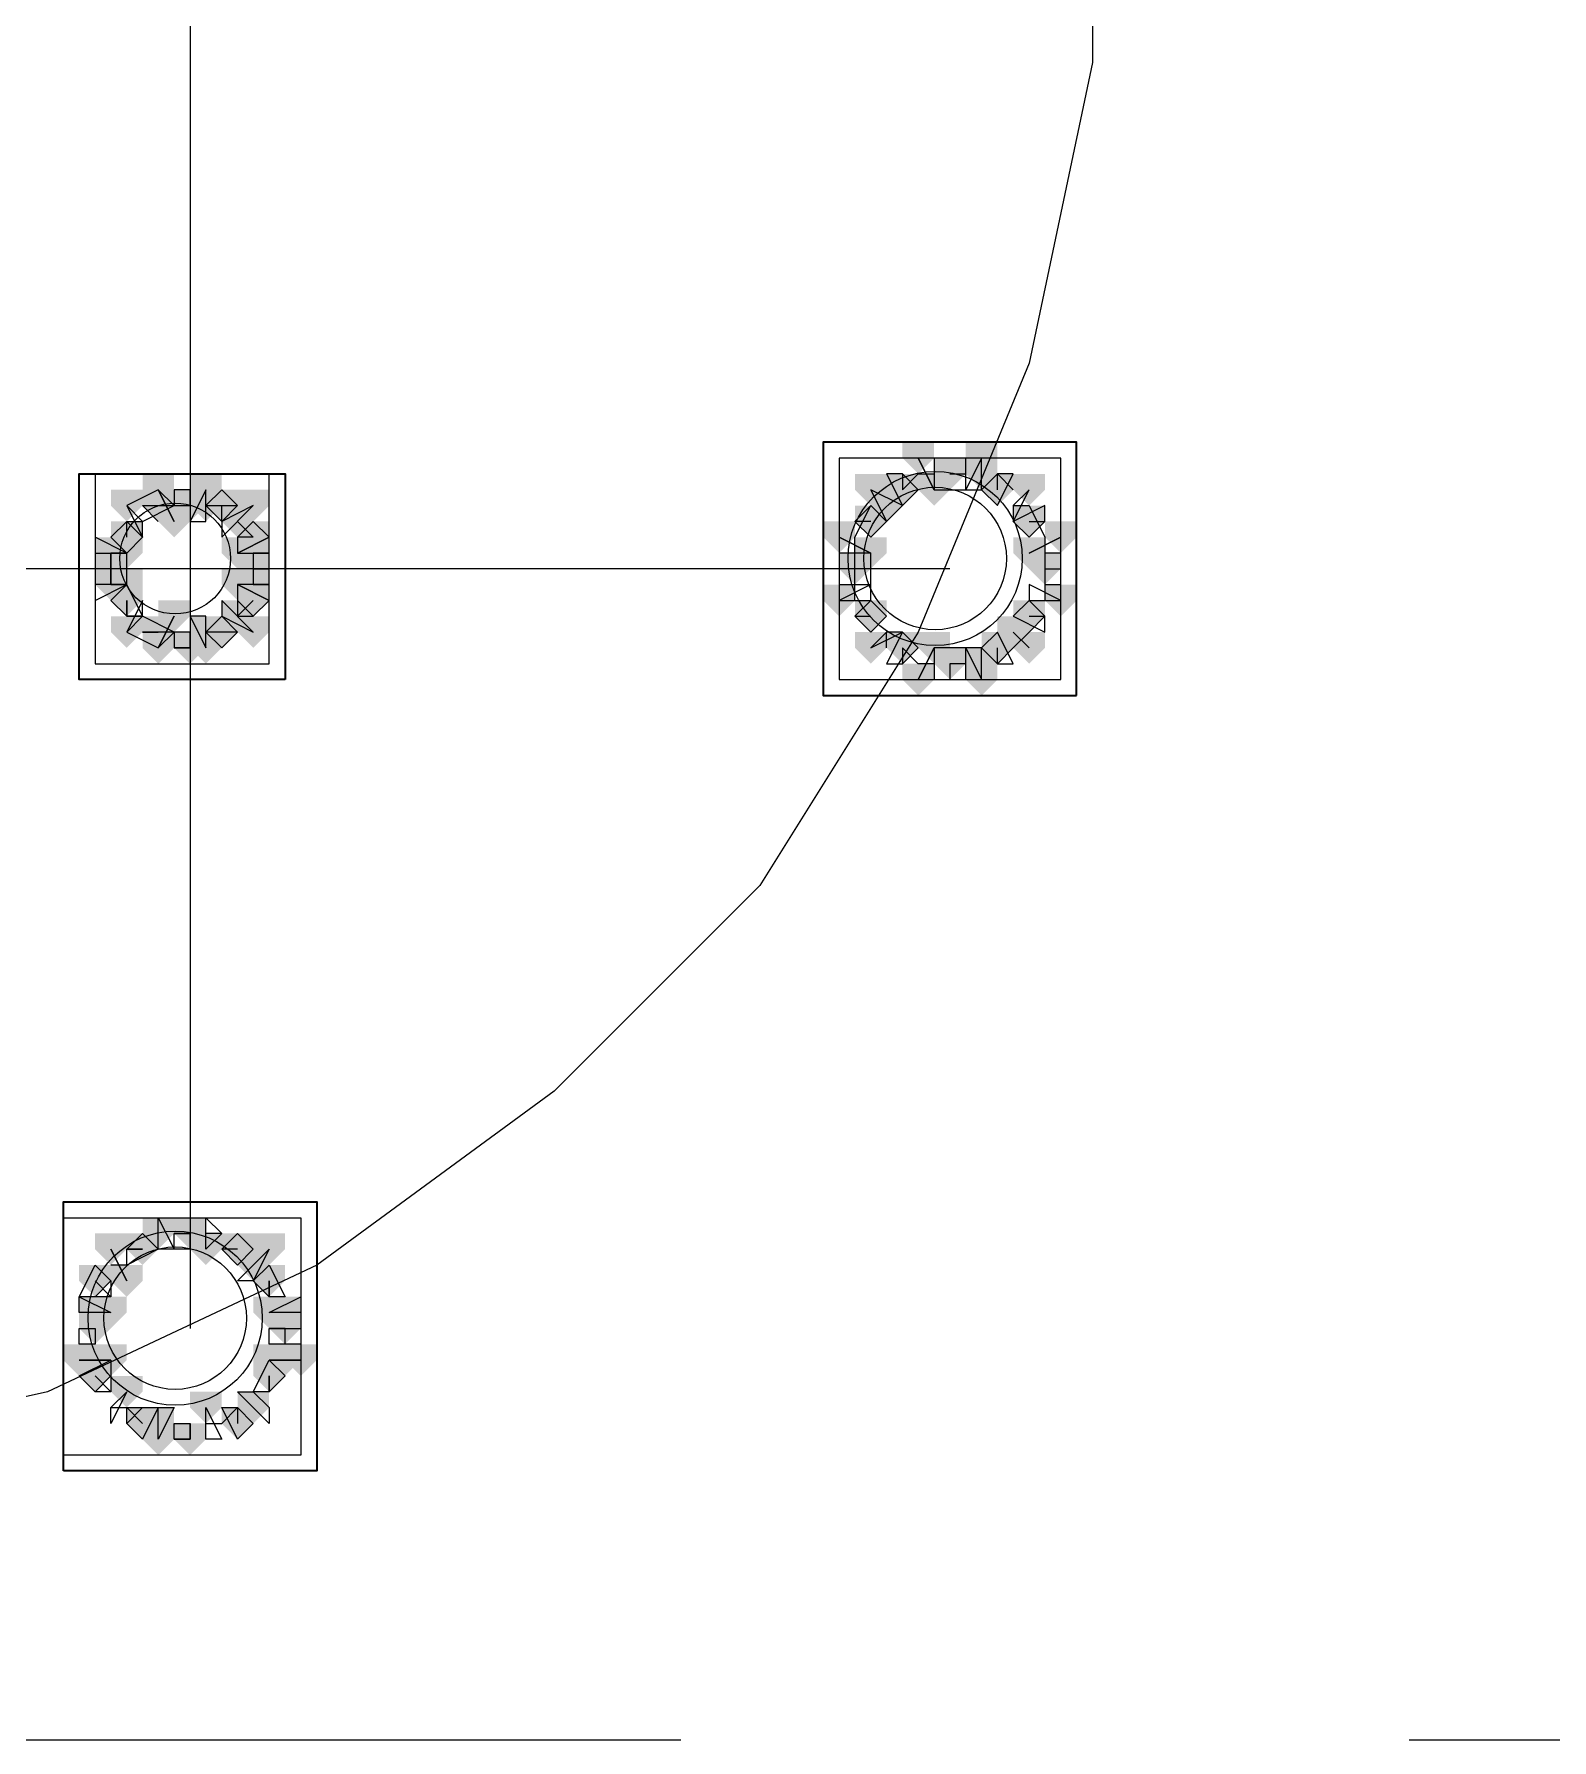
# Model space of a CAD drawing. Header units: millimetres. Extents: x 2315 to 4619, y 1334 to 1897.
# Drawn here: x 3963.94 to 3969.79, y 1534.67 to 1541.26 of the extents above; entities that cross this region are included whole.
import ezdxf

# ---------------------------------------------------------------- set-up
doc = ezdxf.new("R2010")
doc.units = ezdxf.units.MM
doc.linetypes.add('PDF_IMPORT', pattern=[1, 0.8, -0.2])
for name, color, linetype, true_color in [('PDF_10', 7, 'Continuous', 0x00b85c), ('PDF_AXIS', 7, 'Continuous', 0x00b85c), ('PDF_柱构件', 7, 'Continuous', 0x00b85c), ('PDF_转运站初步方案', 7, 'Continuous', 0x00b85c)]:
    doc.layers.add(name, color=color, linetype=linetype, true_color=true_color)
doc.layers.add('PDF_中心线层', color=1, linetype='Continuous')
doc.layers.add('PDF_粗实线层', color=7, linetype='Continuous')

msp = doc.modelspace()

# ---------------------------------------------------------------- hatches: boundary and pattern name
at = {"layer": 'PDF_10', "transparency": 33554559}
for points in [[(3967.4728, 1539.6195), (3967.4117, 1539.6195), (3967.4117, 1539.5584), (3967.4728, 1539.4974), (3967.5339, 1539.5584), (3967.5339, 1539.6195)], [(3967.4728, 1539.6195), (3967.4117, 1539.6195), (3967.4117, 1539.5584), (3967.4728, 1539.4974), (3967.5339, 1539.5584), (3967.5339, 1539.6195)], [(3967.4728, 1539.6195), (3967.4117, 1539.6195), (3967.4117, 1539.5584), (3967.4728, 1539.4974), (3967.5339, 1539.5584), (3967.5339, 1539.6195)], [(3967.2896, 1539.5584), (3967.2285, 1539.5584), (3967.2285, 1539.4974), (3967.2896, 1539.4363), (3967.3506, 1539.4974), (3967.3506, 1539.5584)], [(3967.2896, 1539.5584), (3967.2285, 1539.5584), (3967.2285, 1539.4974), (3967.2896, 1539.4363), (3967.3506, 1539.4974), (3967.3506, 1539.5584)], [(3967.656, 1539.5584), (3967.595, 1539.5584), (3967.595, 1539.4974), (3967.656, 1539.4363), (3967.7171, 1539.4974), (3967.7171, 1539.5584)], [(3967.656, 1539.5584), (3967.595, 1539.5584), (3967.595, 1539.4974), (3967.656, 1539.4363), (3967.7171, 1539.4974), (3967.7171, 1539.5584)], [(3964.4187, 1539.4974), (3964.3577, 1539.4974), (3964.3577, 1539.4363), (3964.4187, 1539.3752), (3964.4798, 1539.4363), (3964.4798, 1539.4974)], [(3964.4187, 1539.4974), (3964.3577, 1539.4974), (3964.3577, 1539.4363), (3964.4187, 1539.3752), (3964.4798, 1539.4363), (3964.4798, 1539.4974)], [(3964.5409, 1539.4974), (3964.4798, 1539.4974), (3964.4798, 1539.4363), (3964.5409, 1539.3752), (3964.602, 1539.4363), (3964.602, 1539.4974)], [(3964.5409, 1539.4974), (3964.4798, 1539.4974), (3964.4798, 1539.4363), (3964.5409, 1539.3752), (3964.602, 1539.4363), (3964.602, 1539.4974)], [(3964.6631, 1539.4974), (3964.602, 1539.4974), (3964.602, 1539.4363), (3964.6631, 1539.3752), (3964.7242, 1539.4363), (3964.7242, 1539.4974)], [(3964.6631, 1539.4974), (3964.602, 1539.4974), (3964.602, 1539.4363), (3964.6631, 1539.3752), (3964.7242, 1539.4363), (3964.7242, 1539.4974)], [(3967.1674, 1539.4363), (3967.1063, 1539.4363), (3967.1063, 1539.3752), (3967.1674, 1539.3141), (3967.2285, 1539.3752), (3967.2285, 1539.4363)], [(3967.1674, 1539.4363), (3967.1063, 1539.4363), (3967.1063, 1539.3752), (3967.1674, 1539.3141), (3967.2285, 1539.3752), (3967.2285, 1539.4363)], [(3967.7782, 1539.4363), (3967.7171, 1539.4363), (3967.7171, 1539.3752), (3967.7782, 1539.3141), (3967.8393, 1539.3752), (3967.8393, 1539.4363)], [(3967.7782, 1539.4363), (3967.7171, 1539.4363), (3967.7171, 1539.3752), (3967.7782, 1539.3141), (3967.8393, 1539.3752), (3967.8393, 1539.4363)], [(3964.2966, 1539.3752), (3964.2355, 1539.3752), (3964.2355, 1539.3141), (3964.2966, 1539.253), (3964.3577, 1539.3141), (3964.3577, 1539.3752)], [(3964.2966, 1539.3752), (3964.2355, 1539.3752), (3964.2355, 1539.3141), (3964.2966, 1539.253), (3964.3577, 1539.3141), (3964.3577, 1539.3752)], [(3964.2966, 1539.3752), (3964.2355, 1539.3752), (3964.2355, 1539.3141), (3964.2966, 1539.253), (3964.3577, 1539.3141), (3964.3577, 1539.3752)], [(3964.7852, 1539.3752), (3964.7242, 1539.3752), (3964.7242, 1539.3141), (3964.7852, 1539.253), (3964.8463, 1539.3141), (3964.8463, 1539.3752)], [(3964.7852, 1539.3752), (3964.7242, 1539.3752), (3964.7242, 1539.3141), (3964.7852, 1539.253), (3964.8463, 1539.3141), (3964.8463, 1539.3752)], [(3964.2355, 1539.253), (3964.1744, 1539.253), (3964.1744, 1539.192), (3964.2355, 1539.1309), (3964.2966, 1539.192), (3964.2966, 1539.253)], [(3964.2355, 1539.253), (3964.1744, 1539.253), (3964.1744, 1539.192), (3964.2355, 1539.1309), (3964.2966, 1539.192), (3964.2966, 1539.253)], [(3964.7852, 1539.253), (3964.7242, 1539.253), (3964.7242, 1539.192), (3964.7852, 1539.1309), (3964.8463, 1539.192), (3964.8463, 1539.253)], [(3964.7852, 1539.253), (3964.7242, 1539.253), (3964.7242, 1539.192), (3964.7852, 1539.1309), (3964.8463, 1539.192), (3964.8463, 1539.253)], [(3967.1063, 1539.253), (3967.0452, 1539.253), (3967.0452, 1539.192), (3967.1063, 1539.1309), (3967.1674, 1539.192), (3967.1674, 1539.253)], [(3967.1063, 1539.253), (3967.0452, 1539.253), (3967.0452, 1539.192), (3967.1063, 1539.1309), (3967.1674, 1539.192), (3967.1674, 1539.253)], [(3967.1063, 1539.253), (3967.0452, 1539.253), (3967.0452, 1539.192), (3967.1063, 1539.1309), (3967.1674, 1539.192), (3967.1674, 1539.253)], [(3967.8393, 1539.253), (3967.7782, 1539.253), (3967.7782, 1539.192), (3967.8393, 1539.1309), (3967.9004, 1539.192), (3967.9004, 1539.253)], [(3967.8393, 1539.253), (3967.7782, 1539.253), (3967.7782, 1539.192), (3967.8393, 1539.1309), (3967.9004, 1539.192), (3967.9004, 1539.253)], [(3964.2966, 1539.1309), (3964.2355, 1539.1309), (3964.2355, 1539.0698), (3964.2966, 1539.0087), (3964.3577, 1539.0698), (3964.3577, 1539.1309)], [(3964.2966, 1539.1309), (3964.2355, 1539.1309), (3964.2355, 1539.0698), (3964.2966, 1539.0087), (3964.3577, 1539.0698), (3964.3577, 1539.1309)], [(3964.7852, 1539.1309), (3964.7242, 1539.1309), (3964.7242, 1539.0698), (3964.7852, 1539.0087), (3964.8463, 1539.0698), (3964.8463, 1539.1309)], [(3964.7852, 1539.1309), (3964.7242, 1539.1309), (3964.7242, 1539.0698), (3964.7852, 1539.0087), (3964.8463, 1539.0698), (3964.8463, 1539.1309)], [(3967.1674, 1539.0698), (3967.1063, 1539.0698), (3967.1063, 1539.0087), (3967.1674, 1538.9476), (3967.2285, 1539.0087), (3967.2285, 1539.0698)], [(3967.1674, 1539.0698), (3967.1063, 1539.0698), (3967.1063, 1539.0087), (3967.1674, 1538.9476), (3967.2285, 1539.0087), (3967.2285, 1539.0698)], [(3967.7782, 1539.0698), (3967.7171, 1539.0698), (3967.7171, 1539.0087), (3967.7782, 1538.9476), (3967.8393, 1539.0087), (3967.8393, 1539.0698)], [(3967.7782, 1539.0698), (3967.7171, 1539.0698), (3967.7171, 1539.0087), (3967.7782, 1538.9476), (3967.8393, 1539.0087), (3967.8393, 1539.0698)], [(3964.4187, 1539.0087), (3964.3577, 1539.0087), (3964.3577, 1538.9476), (3964.4187, 1538.8866), (3964.4798, 1538.9476), (3964.4798, 1539.0087)], [(3964.4187, 1539.0087), (3964.3577, 1539.0087), (3964.3577, 1538.9476), (3964.4187, 1538.8866), (3964.4798, 1538.9476), (3964.4798, 1539.0087)], [(3964.6631, 1539.0087), (3964.602, 1539.0087), (3964.602, 1538.9476), (3964.6631, 1538.8866), (3964.7242, 1538.9476), (3964.7242, 1539.0087)], [(3964.6631, 1539.0087), (3964.602, 1539.0087), (3964.602, 1538.9476), (3964.6631, 1538.8866), (3964.7242, 1538.9476), (3964.7242, 1539.0087)], [(3964.6631, 1539.0087), (3964.602, 1539.0087), (3964.602, 1538.9476), (3964.6631, 1538.8866), (3964.7242, 1538.9476), (3964.7242, 1539.0087)], [(3964.5409, 1538.9476), (3964.4798, 1538.9476), (3964.4798, 1538.8866), (3964.5409, 1538.8255), (3964.602, 1538.8866), (3964.602, 1538.9476)], [(3964.5409, 1538.9476), (3964.4798, 1538.9476), (3964.4798, 1538.8866), (3964.5409, 1538.8255), (3964.602, 1538.8866), (3964.602, 1538.9476)], [(3967.2896, 1538.9476), (3967.2285, 1538.9476), (3967.2285, 1538.8866), (3967.2896, 1538.8255), (3967.3506, 1538.8866), (3967.3506, 1538.9476)], [(3967.2896, 1538.9476), (3967.2285, 1538.9476), (3967.2285, 1538.8866), (3967.2896, 1538.8255), (3967.3506, 1538.8866), (3967.3506, 1538.9476)], [(3967.656, 1538.9476), (3967.595, 1538.9476), (3967.595, 1538.8866), (3967.656, 1538.8255), (3967.7171, 1538.8866), (3967.7171, 1538.9476)], [(3967.656, 1538.9476), (3967.595, 1538.9476), (3967.595, 1538.8866), (3967.656, 1538.8255), (3967.7171, 1538.8866), (3967.7171, 1538.9476)], [(3967.4728, 1538.8866), (3967.4117, 1538.8866), (3967.4117, 1538.8255), (3967.4728, 1538.7644), (3967.5339, 1538.8255), (3967.5339, 1538.8866)], [(3967.4728, 1538.8866), (3967.4117, 1538.8866), (3967.4117, 1538.8255), (3967.4728, 1538.7644), (3967.5339, 1538.8255), (3967.5339, 1538.8866)], [(3964.3577, 1536.6265), (3964.2966, 1536.6265), (3964.2966, 1536.5655), (3964.3577, 1536.5044), (3964.4187, 1536.5655), (3964.4187, 1536.6265)], [(3964.3577, 1536.6265), (3964.2966, 1536.6265), (3964.2966, 1536.5655), (3964.3577, 1536.5044), (3964.4187, 1536.5655), (3964.4187, 1536.6265)], [(3964.5409, 1536.6876), (3964.4798, 1536.6876), (3964.4798, 1536.6265), (3964.5409, 1536.5655), (3964.602, 1536.6265), (3964.602, 1536.6876)], [(3964.5409, 1536.6876), (3964.4798, 1536.6876), (3964.4798, 1536.6265), (3964.5409, 1536.5655), (3964.602, 1536.6265), (3964.602, 1536.6876)], [(3964.7242, 1536.6265), (3964.6631, 1536.6265), (3964.6631, 1536.5655), (3964.7242, 1536.5044), (3964.7852, 1536.5655), (3964.7852, 1536.6265)], [(3964.7242, 1536.6265), (3964.6631, 1536.6265), (3964.6631, 1536.5655), (3964.7242, 1536.5044), (3964.7852, 1536.5655), (3964.7852, 1536.6265)], [(3964.7242, 1536.6265), (3964.6631, 1536.6265), (3964.6631, 1536.5655), (3964.7242, 1536.5044), (3964.7852, 1536.5655), (3964.7852, 1536.6265)], [(3964.1744, 1536.5044), (3964.1133, 1536.5044), (3964.1133, 1536.4433), (3964.1744, 1536.3822), (3964.2355, 1536.4433), (3964.2355, 1536.5044)], [(3964.1744, 1536.5044), (3964.1133, 1536.5044), (3964.1133, 1536.4433), (3964.1744, 1536.3822), (3964.2355, 1536.4433), (3964.2355, 1536.5044)], [(3964.8463, 1536.5044), (3964.7852, 1536.5044), (3964.7852, 1536.4433), (3964.8463, 1536.3822), (3964.9074, 1536.4433), (3964.9074, 1536.5044)], [(3964.8463, 1536.5044), (3964.7852, 1536.5044), (3964.7852, 1536.4433), (3964.8463, 1536.3822), (3964.9074, 1536.4433), (3964.9074, 1536.5044)], [(3964.1744, 1536.3211), (3964.1133, 1536.3211), (3964.1133, 1536.2601), (3964.1744, 1536.199), (3964.2355, 1536.2601), (3964.2355, 1536.3211)], [(3964.1744, 1536.3211), (3964.1133, 1536.3211), (3964.1133, 1536.2601), (3964.1744, 1536.199), (3964.2355, 1536.2601), (3964.2355, 1536.3211)], [(3964.9074, 1536.3211), (3964.8463, 1536.3211), (3964.8463, 1536.2601), (3964.9074, 1536.199), (3964.9685, 1536.2601), (3964.9685, 1536.3211)], [(3964.9074, 1536.3211), (3964.8463, 1536.3211), (3964.8463, 1536.2601), (3964.9074, 1536.199), (3964.9685, 1536.2601), (3964.9685, 1536.3211)], [(3964.1744, 1536.1379), (3964.1133, 1536.1379), (3964.1133, 1536.0768), (3964.1744, 1536.0157), (3964.2355, 1536.0768), (3964.2355, 1536.1379)], [(3964.1744, 1536.1379), (3964.1133, 1536.1379), (3964.1133, 1536.0768), (3964.1744, 1536.0157), (3964.2355, 1536.0768), (3964.2355, 1536.1379)], [(3964.8463, 1536.1379), (3964.7852, 1536.1379), (3964.7852, 1536.0768), (3964.8463, 1536.0157), (3964.9074, 1536.0768), (3964.9074, 1536.1379)], [(3964.8463, 1536.1379), (3964.7852, 1536.1379), (3964.7852, 1536.0768), (3964.8463, 1536.0157), (3964.9074, 1536.0768), (3964.9074, 1536.1379)], [(3964.3577, 1535.9547), (3964.2966, 1535.9547), (3964.2966, 1535.8936), (3964.3577, 1535.8325), (3964.4187, 1535.8936), (3964.4187, 1535.9547)], [(3964.3577, 1535.9547), (3964.2966, 1535.9547), (3964.2966, 1535.8936), (3964.3577, 1535.8325), (3964.4187, 1535.8936), (3964.4187, 1535.9547)], [(3964.7242, 1535.9547), (3964.6631, 1535.9547), (3964.6631, 1535.8936), (3964.7242, 1535.8325), (3964.7852, 1535.8936), (3964.7852, 1535.9547)], [(3964.7242, 1535.9547), (3964.6631, 1535.9547), (3964.6631, 1535.8936), (3964.7242, 1535.8325), (3964.7852, 1535.8936), (3964.7852, 1535.9547)], [(3964.5409, 1535.8936), (3964.4798, 1535.8936), (3964.4798, 1535.8325), (3964.5409, 1535.7714), (3964.602, 1535.8325), (3964.602, 1535.8936)], [(3964.5409, 1535.8936), (3964.4798, 1535.8936), (3964.4798, 1535.8325), (3964.5409, 1535.7714), (3964.602, 1535.8325), (3964.602, 1535.8936)]]:
    msp.add_hatch(color=6, dxfattribs=at).paths.add_polyline_path(points)
at = {"layer": 'PDF_柱构件', "transparency": 33554559}
for points in [[(3967.3506, 1539.6806), (3967.2896, 1539.6806), (3967.2896, 1539.6195), (3967.3506, 1539.5584), (3967.4117, 1539.6195), (3967.4117, 1539.6806)], [(3967.595, 1539.6806), (3967.5339, 1539.6806), (3967.5339, 1539.6195), (3967.595, 1539.5584), (3967.656, 1539.6195), (3967.656, 1539.6806)], [(3967.595, 1539.6195), (3967.5339, 1539.6195), (3967.5339, 1539.5584), (3967.595, 1539.4974), (3967.656, 1539.5584), (3967.656, 1539.6195)], [(3964.4187, 1539.5584), (3964.3577, 1539.5584), (3964.3577, 1539.4974), (3964.4187, 1539.4363), (3964.4798, 1539.4974), (3964.4798, 1539.5584)], [(3964.602, 1539.5584), (3964.5409, 1539.5584), (3964.5409, 1539.4974), (3964.602, 1539.4363), (3964.6631, 1539.4974), (3964.6631, 1539.5584)], [(3967.1674, 1539.5584), (3967.1063, 1539.5584), (3967.1063, 1539.4974), (3967.1674, 1539.4363), (3967.2285, 1539.4974), (3967.2285, 1539.5584)], [(3967.4117, 1539.5584), (3967.3506, 1539.5584), (3967.3506, 1539.4974), (3967.4117, 1539.4363), (3967.4728, 1539.4974), (3967.4728, 1539.5584)], [(3967.7782, 1539.5584), (3967.7171, 1539.5584), (3967.7171, 1539.4974), (3967.7782, 1539.4363), (3967.8393, 1539.4974), (3967.8393, 1539.5584)], [(3964.2966, 1539.4974), (3964.2355, 1539.4974), (3964.2355, 1539.4363), (3964.2966, 1539.3752), (3964.3577, 1539.4363), (3964.3577, 1539.4974)], [(3964.602, 1539.4974), (3964.5409, 1539.4974), (3964.5409, 1539.4363), (3964.602, 1539.3752), (3964.6631, 1539.4363), (3964.6631, 1539.4974)], [(3964.7852, 1539.4974), (3964.7242, 1539.4974), (3964.7242, 1539.4363), (3964.7852, 1539.3752), (3964.8463, 1539.4363), (3964.8463, 1539.4974)], [(3967.2285, 1539.4974), (3967.1674, 1539.4974), (3967.1674, 1539.4363), (3967.2285, 1539.3752), (3967.2896, 1539.4363), (3967.2896, 1539.4974)], [(3964.4798, 1539.4363), (3964.4187, 1539.4363), (3964.4187, 1539.3752), (3964.4798, 1539.3141), (3964.5409, 1539.3752), (3964.5409, 1539.4363)], [(3964.7242, 1539.4363), (3964.6631, 1539.4363), (3964.6631, 1539.3752), (3964.7242, 1539.3141), (3964.7852, 1539.3752), (3964.7852, 1539.4363)], [(3967.0452, 1539.3752), (3966.9842, 1539.3752), (3966.9842, 1539.3141), (3967.0452, 1539.253), (3967.1063, 1539.3141), (3967.1063, 1539.3752)], [(3967.9004, 1539.3752), (3967.8393, 1539.3752), (3967.8393, 1539.3141), (3967.9004, 1539.253), (3967.9615, 1539.3141), (3967.9615, 1539.3752)], [(3964.2355, 1539.3141), (3964.1744, 1539.3141), (3964.1744, 1539.253), (3964.2355, 1539.192), (3964.2966, 1539.253), (3964.2966, 1539.3141)], [(3964.2966, 1539.3141), (3964.2355, 1539.3141), (3964.2355, 1539.253), (3964.2966, 1539.192), (3964.3577, 1539.253), (3964.3577, 1539.3141)], [(3964.7242, 1539.3141), (3964.6631, 1539.3141), (3964.6631, 1539.253), (3964.7242, 1539.192), (3964.7852, 1539.253), (3964.7852, 1539.3141)], [(3964.7852, 1539.3141), (3964.7242, 1539.3141), (3964.7242, 1539.253), (3964.7852, 1539.192), (3964.8463, 1539.253), (3964.8463, 1539.3141)], [(3967.1674, 1539.3141), (3967.1063, 1539.3141), (3967.1063, 1539.253), (3967.1674, 1539.192), (3967.2285, 1539.253), (3967.2285, 1539.3141)], [(3967.7782, 1539.3141), (3967.7171, 1539.3141), (3967.7171, 1539.253), (3967.7782, 1539.192), (3967.8393, 1539.253), (3967.8393, 1539.3141)], [(3964.2355, 1539.192), (3964.1744, 1539.192), (3964.1744, 1539.1309), (3964.2355, 1539.0698), (3964.2966, 1539.1309), (3964.2966, 1539.192)], [(3964.2966, 1539.192), (3964.2355, 1539.192), (3964.2355, 1539.1309), (3964.2966, 1539.0698), (3964.3577, 1539.1309), (3964.3577, 1539.192)], [(3964.7242, 1539.192), (3964.6631, 1539.192), (3964.6631, 1539.1309), (3964.7242, 1539.0698), (3964.7852, 1539.1309), (3964.7852, 1539.192)], [(3964.7852, 1539.192), (3964.7242, 1539.192), (3964.7242, 1539.1309), (3964.7852, 1539.0698), (3964.8463, 1539.1309), (3964.8463, 1539.192)], [(3967.0452, 1539.1309), (3966.9842, 1539.1309), (3966.9842, 1539.0698), (3967.0452, 1539.0087), (3967.1063, 1539.0698), (3967.1063, 1539.1309)], [(3967.9004, 1539.1309), (3967.8393, 1539.1309), (3967.8393, 1539.0698), (3967.9004, 1539.0087), (3967.9615, 1539.0698), (3967.9615, 1539.1309)], [(3964.4798, 1539.0698), (3964.4187, 1539.0698), (3964.4187, 1539.0087), (3964.4798, 1538.9476), (3964.5409, 1539.0087), (3964.5409, 1539.0698)], [(3964.7242, 1539.0698), (3964.6631, 1539.0698), (3964.6631, 1539.0087), (3964.7242, 1538.9476), (3964.7852, 1539.0087), (3964.7852, 1539.0698)], [(3964.2966, 1539.0087), (3964.2355, 1539.0087), (3964.2355, 1538.9476), (3964.2966, 1538.8866), (3964.3577, 1538.9476), (3964.3577, 1539.0087)], [(3964.602, 1539.0087), (3964.5409, 1539.0087), (3964.5409, 1538.9476), (3964.602, 1538.8866), (3964.6631, 1538.9476), (3964.6631, 1539.0087)], [(3964.7852, 1539.0087), (3964.7242, 1539.0087), (3964.7242, 1538.9476), (3964.7852, 1538.8866), (3964.8463, 1538.9476), (3964.8463, 1539.0087)], [(3967.7171, 1539.0087), (3967.656, 1539.0087), (3967.656, 1538.9476), (3967.7171, 1538.8866), (3967.7782, 1538.9476), (3967.7782, 1539.0087)], [(3964.4187, 1538.9476), (3964.3577, 1538.9476), (3964.3577, 1538.8866), (3964.4187, 1538.8255), (3964.4798, 1538.8866), (3964.4798, 1538.9476)], [(3964.602, 1538.9476), (3964.5409, 1538.9476), (3964.5409, 1538.8866), (3964.602, 1538.8255), (3964.6631, 1538.8866), (3964.6631, 1538.9476)], [(3967.1674, 1538.9476), (3967.1063, 1538.9476), (3967.1063, 1538.8866), (3967.1674, 1538.8255), (3967.2285, 1538.8866), (3967.2285, 1538.9476)], [(3967.4117, 1538.9476), (3967.3506, 1538.9476), (3967.3506, 1538.8866), (3967.4117, 1538.8255), (3967.4728, 1538.8866), (3967.4728, 1538.9476)], [(3967.7782, 1538.9476), (3967.7171, 1538.9476), (3967.7171, 1538.8866), (3967.7782, 1538.8255), (3967.8393, 1538.8866), (3967.8393, 1538.9476)], [(3967.595, 1538.8866), (3967.5339, 1538.8866), (3967.5339, 1538.8255), (3967.595, 1538.7644), (3967.656, 1538.8255), (3967.656, 1538.8866)], [(3967.3506, 1538.8255), (3967.2896, 1538.8255), (3967.2896, 1538.7644), (3967.3506, 1538.7033), (3967.4117, 1538.7644), (3967.4117, 1538.8255)], [(3967.595, 1538.8255), (3967.5339, 1538.8255), (3967.5339, 1538.7644), (3967.595, 1538.7033), (3967.656, 1538.7644), (3967.656, 1538.8255)], [(3964.2355, 1536.6265), (3964.1744, 1536.6265), (3964.1744, 1536.5655), (3964.2355, 1536.5044), (3964.2966, 1536.5655), (3964.2966, 1536.6265)], [(3964.4187, 1536.6876), (3964.3577, 1536.6876), (3964.3577, 1536.6265), (3964.4187, 1536.5655), (3964.4798, 1536.6265), (3964.4798, 1536.6876)], [(3964.602, 1536.6265), (3964.5409, 1536.6265), (3964.5409, 1536.5655), (3964.602, 1536.5044), (3964.6631, 1536.5655), (3964.6631, 1536.6265)], [(3964.8463, 1536.6265), (3964.7852, 1536.6265), (3964.7852, 1536.5655), (3964.8463, 1536.5044), (3964.9074, 1536.5655), (3964.9074, 1536.6265)], [(3964.7852, 1536.5655), (3964.7242, 1536.5655), (3964.7242, 1536.5044), (3964.7852, 1536.4433), (3964.8463, 1536.5044), (3964.8463, 1536.5655)], [(3964.2966, 1536.5044), (3964.2355, 1536.5044), (3964.2355, 1536.4433), (3964.2966, 1536.3822), (3964.3577, 1536.4433), (3964.3577, 1536.5044)], [(3964.1744, 1536.3822), (3964.1133, 1536.3822), (3964.1133, 1536.3211), (3964.1744, 1536.2601), (3964.2355, 1536.3211), (3964.2355, 1536.3822)], [(3964.2355, 1536.3822), (3964.1744, 1536.3822), (3964.1744, 1536.3211), (3964.2355, 1536.2601), (3964.2966, 1536.3211), (3964.2966, 1536.3822)], [(3964.8463, 1536.3822), (3964.7852, 1536.3822), (3964.7852, 1536.3211), (3964.8463, 1536.2601), (3964.9074, 1536.3211), (3964.9074, 1536.3822)], [(3964.9074, 1536.3822), (3964.8463, 1536.3822), (3964.8463, 1536.3211), (3964.9074, 1536.2601), (3964.9685, 1536.3211), (3964.9685, 1536.3822)], [(3964.1133, 1536.199), (3964.0523, 1536.199), (3964.0523, 1536.1379), (3964.1133, 1536.0768), (3964.1744, 1536.1379), (3964.1744, 1536.199)], [(3964.1744, 1536.199), (3964.1133, 1536.199), (3964.1133, 1536.1379), (3964.1744, 1536.0768), (3964.2355, 1536.1379), (3964.2355, 1536.199)], [(3964.2355, 1536.199), (3964.1744, 1536.199), (3964.1744, 1536.1379), (3964.2355, 1536.0768), (3964.2966, 1536.1379), (3964.2966, 1536.199)], [(3964.8463, 1536.199), (3964.7852, 1536.199), (3964.7852, 1536.1379), (3964.8463, 1536.0768), (3964.9074, 1536.1379), (3964.9074, 1536.199)], [(3964.9074, 1536.199), (3964.8463, 1536.199), (3964.8463, 1536.1379), (3964.9074, 1536.0768), (3964.9685, 1536.1379), (3964.9685, 1536.199)], [(3964.9685, 1536.199), (3964.9074, 1536.199), (3964.9074, 1536.1379), (3964.9685, 1536.0768), (3965.0296, 1536.1379), (3965.0296, 1536.199)], [(3964.2966, 1536.0768), (3964.2355, 1536.0768), (3964.2355, 1536.0157), (3964.2966, 1535.9547), (3964.3577, 1536.0157), (3964.3577, 1536.0768)], [(3964.602, 1536.0157), (3964.5409, 1536.0157), (3964.5409, 1535.9547), (3964.602, 1535.8936), (3964.6631, 1535.9547), (3964.6631, 1536.0157)], [(3964.7852, 1536.0157), (3964.7242, 1536.0157), (3964.7242, 1535.9547), (3964.7852, 1535.8936), (3964.8463, 1535.9547), (3964.8463, 1536.0157)], [(3964.4187, 1535.9547), (3964.3577, 1535.9547), (3964.3577, 1535.8936), (3964.4187, 1535.8325), (3964.4798, 1535.8936), (3964.4798, 1535.9547)], [(3964.4187, 1535.8936), (3964.3577, 1535.8936), (3964.3577, 1535.8325), (3964.4187, 1535.7714), (3964.4798, 1535.8325), (3964.4798, 1535.8936)]]:
    msp.add_hatch(color=6, dxfattribs=at).paths.add_polyline_path(points)
at = {"layer": 'PDF_转运站初步方案', "transparency": 33554559}
for points in [[(3967.4728, 1539.6195), (3967.4117, 1539.6195), (3967.4117, 1539.5584), (3967.4728, 1539.4974), (3967.5339, 1539.5584), (3967.5339, 1539.6195)], [(3967.4728, 1539.6195), (3967.4117, 1539.6195), (3967.4117, 1539.5584), (3967.4728, 1539.4974), (3967.5339, 1539.5584), (3967.5339, 1539.6195)], [(3967.2896, 1539.5584), (3967.2285, 1539.5584), (3967.2285, 1539.4974), (3967.2896, 1539.4363), (3967.3506, 1539.4974), (3967.3506, 1539.5584)], [(3967.2896, 1539.5584), (3967.2285, 1539.5584), (3967.2285, 1539.4974), (3967.2896, 1539.4363), (3967.3506, 1539.4974), (3967.3506, 1539.5584)], [(3967.656, 1539.5584), (3967.595, 1539.5584), (3967.595, 1539.4974), (3967.656, 1539.4363), (3967.7171, 1539.4974), (3967.7171, 1539.5584)], [(3967.656, 1539.5584), (3967.595, 1539.5584), (3967.595, 1539.4974), (3967.656, 1539.4363), (3967.7171, 1539.4974), (3967.7171, 1539.5584)], [(3964.4187, 1539.4974), (3964.3577, 1539.4974), (3964.3577, 1539.4363), (3964.4187, 1539.3752), (3964.4798, 1539.4363), (3964.4798, 1539.4974)], [(3964.4187, 1539.4974), (3964.3577, 1539.4974), (3964.3577, 1539.4363), (3964.4187, 1539.3752), (3964.4798, 1539.4363), (3964.4798, 1539.4974)], [(3964.5409, 1539.4974), (3964.4798, 1539.4974), (3964.4798, 1539.4363), (3964.5409, 1539.3752), (3964.602, 1539.4363), (3964.602, 1539.4974)], [(3964.5409, 1539.4974), (3964.4798, 1539.4974), (3964.4798, 1539.4363), (3964.5409, 1539.3752), (3964.602, 1539.4363), (3964.602, 1539.4974)], [(3964.6631, 1539.4974), (3964.602, 1539.4974), (3964.602, 1539.4363), (3964.6631, 1539.3752), (3964.7242, 1539.4363), (3964.7242, 1539.4974)], [(3964.6631, 1539.4974), (3964.602, 1539.4974), (3964.602, 1539.4363), (3964.6631, 1539.3752), (3964.7242, 1539.4363), (3964.7242, 1539.4974)], [(3967.1674, 1539.4363), (3967.1063, 1539.4363), (3967.1063, 1539.3752), (3967.1674, 1539.3141), (3967.2285, 1539.3752), (3967.2285, 1539.4363)], [(3967.1674, 1539.4363), (3967.1063, 1539.4363), (3967.1063, 1539.3752), (3967.1674, 1539.3141), (3967.2285, 1539.3752), (3967.2285, 1539.4363)], [(3967.7782, 1539.4363), (3967.7171, 1539.4363), (3967.7171, 1539.3752), (3967.7782, 1539.3141), (3967.8393, 1539.3752), (3967.8393, 1539.4363)], [(3967.7782, 1539.4363), (3967.7171, 1539.4363), (3967.7171, 1539.3752), (3967.7782, 1539.3141), (3967.8393, 1539.3752), (3967.8393, 1539.4363)], [(3964.2966, 1539.3752), (3964.2355, 1539.3752), (3964.2355, 1539.3141), (3964.2966, 1539.253), (3964.3577, 1539.3141), (3964.3577, 1539.3752)], [(3964.2966, 1539.3752), (3964.2355, 1539.3752), (3964.2355, 1539.3141), (3964.2966, 1539.253), (3964.3577, 1539.3141), (3964.3577, 1539.3752)], [(3964.7852, 1539.3752), (3964.7242, 1539.3752), (3964.7242, 1539.3141), (3964.7852, 1539.253), (3964.8463, 1539.3141), (3964.8463, 1539.3752)], [(3964.7852, 1539.3752), (3964.7242, 1539.3752), (3964.7242, 1539.3141), (3964.7852, 1539.253), (3964.8463, 1539.3141), (3964.8463, 1539.3752)], [(3964.2355, 1539.253), (3964.1744, 1539.253), (3964.1744, 1539.192), (3964.2355, 1539.1309), (3964.2966, 1539.192), (3964.2966, 1539.253)], [(3964.2355, 1539.253), (3964.1744, 1539.253), (3964.1744, 1539.192), (3964.2355, 1539.1309), (3964.2966, 1539.192), (3964.2966, 1539.253)], [(3964.7852, 1539.253), (3964.7242, 1539.253), (3964.7242, 1539.192), (3964.7852, 1539.1309), (3964.8463, 1539.192), (3964.8463, 1539.253)], [(3964.7852, 1539.253), (3964.7242, 1539.253), (3964.7242, 1539.192), (3964.7852, 1539.1309), (3964.8463, 1539.192), (3964.8463, 1539.253)], [(3967.1063, 1539.253), (3967.0452, 1539.253), (3967.0452, 1539.192), (3967.1063, 1539.1309), (3967.1674, 1539.192), (3967.1674, 1539.253)], [(3967.1063, 1539.253), (3967.0452, 1539.253), (3967.0452, 1539.192), (3967.1063, 1539.1309), (3967.1674, 1539.192), (3967.1674, 1539.253)], [(3967.8393, 1539.253), (3967.7782, 1539.253), (3967.7782, 1539.192), (3967.8393, 1539.1309), (3967.9004, 1539.192), (3967.9004, 1539.253)], [(3967.8393, 1539.253), (3967.7782, 1539.253), (3967.7782, 1539.192), (3967.8393, 1539.1309), (3967.9004, 1539.192), (3967.9004, 1539.253)], [(3964.2966, 1539.1309), (3964.2355, 1539.1309), (3964.2355, 1539.0698), (3964.2966, 1539.0087), (3964.3577, 1539.0698), (3964.3577, 1539.1309)], [(3964.2966, 1539.1309), (3964.2355, 1539.1309), (3964.2355, 1539.0698), (3964.2966, 1539.0087), (3964.3577, 1539.0698), (3964.3577, 1539.1309)], [(3964.7852, 1539.1309), (3964.7242, 1539.1309), (3964.7242, 1539.0698), (3964.7852, 1539.0087), (3964.8463, 1539.0698), (3964.8463, 1539.1309)], [(3964.7852, 1539.1309), (3964.7242, 1539.1309), (3964.7242, 1539.0698), (3964.7852, 1539.0087), (3964.8463, 1539.0698), (3964.8463, 1539.1309)], [(3967.1674, 1539.0698), (3967.1063, 1539.0698), (3967.1063, 1539.0087), (3967.1674, 1538.9476), (3967.2285, 1539.0087), (3967.2285, 1539.0698)], [(3967.1674, 1539.0698), (3967.1063, 1539.0698), (3967.1063, 1539.0087), (3967.1674, 1538.9476), (3967.2285, 1539.0087), (3967.2285, 1539.0698)], [(3967.7782, 1539.0698), (3967.7171, 1539.0698), (3967.7171, 1539.0087), (3967.7782, 1538.9476), (3967.8393, 1539.0087), (3967.8393, 1539.0698)], [(3967.7782, 1539.0698), (3967.7171, 1539.0698), (3967.7171, 1539.0087), (3967.7782, 1538.9476), (3967.8393, 1539.0087), (3967.8393, 1539.0698)], [(3964.4187, 1539.0087), (3964.3577, 1539.0087), (3964.3577, 1538.9476), (3964.4187, 1538.8866), (3964.4798, 1538.9476), (3964.4798, 1539.0087)], [(3964.4187, 1539.0087), (3964.3577, 1539.0087), (3964.3577, 1538.9476), (3964.4187, 1538.8866), (3964.4798, 1538.9476), (3964.4798, 1539.0087)], [(3964.6631, 1539.0087), (3964.602, 1539.0087), (3964.602, 1538.9476), (3964.6631, 1538.8866), (3964.7242, 1538.9476), (3964.7242, 1539.0087)], [(3964.6631, 1539.0087), (3964.602, 1539.0087), (3964.602, 1538.9476), (3964.6631, 1538.8866), (3964.7242, 1538.9476), (3964.7242, 1539.0087)], [(3964.5409, 1538.9476), (3964.4798, 1538.9476), (3964.4798, 1538.8866), (3964.5409, 1538.8255), (3964.602, 1538.8866), (3964.602, 1538.9476)], [(3964.5409, 1538.9476), (3964.4798, 1538.9476), (3964.4798, 1538.8866), (3964.5409, 1538.8255), (3964.602, 1538.8866), (3964.602, 1538.9476)], [(3967.2896, 1538.9476), (3967.2285, 1538.9476), (3967.2285, 1538.8866), (3967.2896, 1538.8255), (3967.3506, 1538.8866), (3967.3506, 1538.9476)], [(3967.2896, 1538.9476), (3967.2285, 1538.9476), (3967.2285, 1538.8866), (3967.2896, 1538.8255), (3967.3506, 1538.8866), (3967.3506, 1538.9476)], [(3967.656, 1538.9476), (3967.595, 1538.9476), (3967.595, 1538.8866), (3967.656, 1538.8255), (3967.7171, 1538.8866), (3967.7171, 1538.9476)], [(3967.656, 1538.9476), (3967.595, 1538.9476), (3967.595, 1538.8866), (3967.656, 1538.8255), (3967.7171, 1538.8866), (3967.7171, 1538.9476)], [(3967.4728, 1538.8866), (3967.4117, 1538.8866), (3967.4117, 1538.8255), (3967.4728, 1538.7644), (3967.5339, 1538.8255), (3967.5339, 1538.8866)], [(3967.4728, 1538.8866), (3967.4117, 1538.8866), (3967.4117, 1538.8255), (3967.4728, 1538.7644), (3967.5339, 1538.8255), (3967.5339, 1538.8866)], [(3964.3577, 1536.6265), (3964.2966, 1536.6265), (3964.2966, 1536.5655), (3964.3577, 1536.5044), (3964.4187, 1536.5655), (3964.4187, 1536.6265)], [(3964.3577, 1536.6265), (3964.2966, 1536.6265), (3964.2966, 1536.5655), (3964.3577, 1536.5044), (3964.4187, 1536.5655), (3964.4187, 1536.6265)], [(3964.5409, 1536.6876), (3964.4798, 1536.6876), (3964.4798, 1536.6265), (3964.5409, 1536.5655), (3964.602, 1536.6265), (3964.602, 1536.6876)], [(3964.5409, 1536.6876), (3964.4798, 1536.6876), (3964.4798, 1536.6265), (3964.5409, 1536.5655), (3964.602, 1536.6265), (3964.602, 1536.6876)], [(3964.7242, 1536.6265), (3964.6631, 1536.6265), (3964.6631, 1536.5655), (3964.7242, 1536.5044), (3964.7852, 1536.5655), (3964.7852, 1536.6265)], [(3964.7242, 1536.6265), (3964.6631, 1536.6265), (3964.6631, 1536.5655), (3964.7242, 1536.5044), (3964.7852, 1536.5655), (3964.7852, 1536.6265)], [(3964.1744, 1536.5044), (3964.1133, 1536.5044), (3964.1133, 1536.4433), (3964.1744, 1536.3822), (3964.2355, 1536.4433), (3964.2355, 1536.5044)], [(3964.1744, 1536.5044), (3964.1133, 1536.5044), (3964.1133, 1536.4433), (3964.1744, 1536.3822), (3964.2355, 1536.4433), (3964.2355, 1536.5044)], [(3964.8463, 1536.5044), (3964.7852, 1536.5044), (3964.7852, 1536.4433), (3964.8463, 1536.3822), (3964.9074, 1536.4433), (3964.9074, 1536.5044)], [(3964.8463, 1536.5044), (3964.7852, 1536.5044), (3964.7852, 1536.4433), (3964.8463, 1536.3822), (3964.9074, 1536.4433), (3964.9074, 1536.5044)], [(3964.1744, 1536.3211), (3964.1133, 1536.3211), (3964.1133, 1536.2601), (3964.1744, 1536.199), (3964.2355, 1536.2601), (3964.2355, 1536.3211)], [(3964.1744, 1536.3211), (3964.1133, 1536.3211), (3964.1133, 1536.2601), (3964.1744, 1536.199), (3964.2355, 1536.2601), (3964.2355, 1536.3211)], [(3964.9074, 1536.3211), (3964.8463, 1536.3211), (3964.8463, 1536.2601), (3964.9074, 1536.199), (3964.9685, 1536.2601), (3964.9685, 1536.3211)], [(3964.9074, 1536.3211), (3964.8463, 1536.3211), (3964.8463, 1536.2601), (3964.9074, 1536.199), (3964.9685, 1536.2601), (3964.9685, 1536.3211)], [(3964.1744, 1536.1379), (3964.1133, 1536.1379), (3964.1133, 1536.0768), (3964.1744, 1536.0157), (3964.2355, 1536.0768), (3964.2355, 1536.1379)], [(3964.1744, 1536.1379), (3964.1133, 1536.1379), (3964.1133, 1536.0768), (3964.1744, 1536.0157), (3964.2355, 1536.0768), (3964.2355, 1536.1379)], [(3964.8463, 1536.1379), (3964.7852, 1536.1379), (3964.7852, 1536.0768), (3964.8463, 1536.0157), (3964.9074, 1536.0768), (3964.9074, 1536.1379)], [(3964.8463, 1536.1379), (3964.7852, 1536.1379), (3964.7852, 1536.0768), (3964.8463, 1536.0157), (3964.9074, 1536.0768), (3964.9074, 1536.1379)], [(3964.3577, 1535.9547), (3964.2966, 1535.9547), (3964.2966, 1535.8936), (3964.3577, 1535.8325), (3964.4187, 1535.8936), (3964.4187, 1535.9547)], [(3964.3577, 1535.9547), (3964.2966, 1535.9547), (3964.2966, 1535.8936), (3964.3577, 1535.8325), (3964.4187, 1535.8936), (3964.4187, 1535.9547)], [(3964.7242, 1535.9547), (3964.6631, 1535.9547), (3964.6631, 1535.8936), (3964.7242, 1535.8325), (3964.7852, 1535.8936), (3964.7852, 1535.9547)], [(3964.7242, 1535.9547), (3964.6631, 1535.9547), (3964.6631, 1535.8936), (3964.7242, 1535.8325), (3964.7852, 1535.8936), (3964.7852, 1535.9547)], [(3964.5409, 1535.8936), (3964.4798, 1535.8936), (3964.4798, 1535.8325), (3964.5409, 1535.7714), (3964.602, 1535.8325), (3964.602, 1535.8936)], [(3964.5409, 1535.8936), (3964.4798, 1535.8936), (3964.4798, 1535.8325), (3964.5409, 1535.7714), (3964.602, 1535.8325), (3964.602, 1535.8936)]]:
    msp.add_hatch(color=6, dxfattribs=at).paths.add_polyline_path(points)

# ---------------------------------------------------------------- linework, layer by layer
at = {"layer": 'PDF_10', "color": 6, "lineweight": 18}
for points in [[(3967.2896, 1539.5584), (3967.2896, 1539.4974), (3967.3506, 1539.5584)], [(3967.4728, 1539.5584), (3967.5339, 1539.5584)], [(3967.656, 1539.4974), (3967.656, 1539.5584), (3967.7171, 1539.4974)], [(3964.4798, 1539.4363), (3964.5409, 1539.4363), (3964.5409, 1539.4974)], [(3964.4187, 1539.3752), (3964.3577, 1539.4363), (3964.4187, 1539.4363)], [(3964.602, 1539.4363), (3964.7242, 1539.4363)], [(3964.6631, 1539.3752), (3964.6631, 1539.4363)], [(3967.1063, 1539.3141), (3967.1674, 1539.4363)], [(3967.7782, 1539.4363), (3967.8393, 1539.3141)], [(3964.2966, 1539.3141), (3964.2966, 1539.3752)], [(3964.7242, 1539.3752), (3964.7852, 1539.3141), (3964.7242, 1539.3141)], [(3967.1674, 1539.3752), (3967.1063, 1539.3752)], [(3967.7782, 1539.3752), (3967.8393, 1539.3752)], [(3964.2355, 1539.1309), (3964.2355, 1539.253)], [(3964.2966, 1539.192), (3964.2355, 1539.192)], [(3964.7852, 1539.253), (3964.7852, 1539.1309)], [(3964.7852, 1539.192), (3964.8463, 1539.192)], [(3967.1063, 1539.1309), (3967.1063, 1539.253)], [(3967.8393, 1539.253), (3967.8393, 1539.1309)], [(3967.8393, 1539.192), (3967.9004, 1539.192)], [(3964.2966, 1539.0087), (3964.2966, 1539.0698), (3964.2966, 1539.0087)], [(3964.7852, 1539.0698), (3964.7242, 1539.0087)], [(3964.7242, 1539.0698), (3964.7852, 1539.0087)], [(3967.1674, 1538.9476), (3967.1063, 1539.0087), (3967.1674, 1539.0087)], [(3967.7782, 1539.0087), (3967.8393, 1539.0087), (3967.7782, 1538.9476)], [(3964.3577, 1538.9476), (3964.4187, 1538.9476), (3964.3577, 1538.9476)], [(3964.5409, 1538.9476), (3964.5409, 1538.8866), (3964.4798, 1538.8866)], [(3964.7242, 1538.9476), (3964.602, 1538.9476)], [(3967.3506, 1538.8255), (3967.2896, 1538.8866), (3967.2896, 1538.8255)], [(3967.7171, 1538.8866), (3967.656, 1538.8255), (3967.656, 1538.8866)], [(3967.5339, 1538.8255), (3967.4728, 1538.8255), (3967.4728, 1538.7644)], [(3964.5409, 1536.5655), (3964.5409, 1536.6265), (3964.4798, 1536.6265)], [(3964.2966, 1536.5655), (3964.3577, 1536.5655), (3964.2966, 1536.5655)], [(3964.7242, 1536.5655), (3964.6631, 1536.5655)], [(3964.2355, 1536.4433), (3964.1744, 1536.3822)], [(3964.2355, 1536.3822), (3964.1744, 1536.4433)], [(3964.8463, 1536.4433), (3964.8463, 1536.3822), (3964.8463, 1536.4433)], [(3964.1133, 1536.2601), (3964.1744, 1536.2601), (3964.1744, 1536.199)], [(3964.9074, 1536.199), (3964.9074, 1536.2601), (3964.8463, 1536.2601)], [(3964.1744, 1536.0768), (3964.2355, 1536.0157)], [(3964.2355, 1536.0768), (3964.1744, 1536.0157)], [(3964.8463, 1536.0157), (3964.8463, 1536.0768), (3964.8463, 1536.0157)], [(3964.2966, 1535.9547), (3964.3577, 1535.8936)], [(3964.3577, 1535.9547), (3964.2966, 1535.8936)], [(3964.6631, 1535.8936), (3964.7242, 1535.9547), (3964.7242, 1535.8936)], [(3964.4798, 1535.8325), (3964.5409, 1535.8325), (3964.5409, 1535.8936)]]:
    msp.add_lwpolyline(points, dxfattribs=at)
at = {"layer": 'PDF_AXIS', "color": 6, "lineweight": 18}
for points in [[(3967.9004, 1538.7644), (3967.9004, 1539.6195), (3967.0452, 1539.6195), (3967.0452, 1538.7644)], [(3964.8463, 1538.8255), (3964.8463, 1539.5584), (3964.1744, 1539.5584), (3964.1744, 1538.8255)], [(3964.0523, 1535.7714), (3964.0523, 1536.6876), (3964.9685, 1536.6876), (3964.9685, 1535.7714)]]:
    msp.add_lwpolyline(points, close=True, dxfattribs=at)
at = {"layer": 'PDF_中心线层', "color": 5, "linetype": 'PDF_IMPORT', "lineweight": 18, "ltscale": 14.048656}
msp.add_lwpolyline([(3913.0495, 1534.672), (3983.0485, 1534.672), (3983.0485, 1561.6698), (3913.0495, 1561.6698), (3913.0495, 1534.672)], dxfattribs=at)
at = {"layer": 'PDF_中心线层', "color": 6, "lineweight": 18}
for points in [[(3964.5409, 1547.1325), (3964.5409, 1536.2601)], [(3968.0225, 1541.6352), (3968.0225, 1541.1466), (3967.7782, 1539.986), (3967.3506, 1538.9476), (3966.7398, 1537.9703), (3965.9458, 1537.1763), (3965.0296, 1536.5044), (3963.9912, 1536.0157), (3962.8917, 1535.7714), (3961.7312, 1535.7103), (3960.6317, 1535.8325), (3959.5323, 1536.2601), (3958.9825, 1536.5655)], [(3967.4728, 1539.192), (3956.6004, 1539.192)]]:
    msp.add_lwpolyline(points, dxfattribs=at)
at = {"layer": 'PDF_柱构件', "color": 6, "lineweight": 18}
for points in [[(3967.3506, 1539.6195), (3967.4117, 1539.4974)], [(3967.4117, 1539.4974), (3967.5339, 1539.4974), (3967.5339, 1539.6195), (3967.4117, 1539.6195)], [(3967.595, 1539.6195), (3967.5339, 1539.4974), (3967.595, 1539.4974)], [(3967.2896, 1539.4363), (3967.3506, 1539.4974), (3967.2896, 1539.5584), (3967.2285, 1539.5584)], [(3967.595, 1539.4974), (3967.656, 1539.4363), (3967.7171, 1539.5584), (3967.656, 1539.5584)], [(3964.3577, 1539.3752), (3964.4798, 1539.4363), (3964.4187, 1539.4974), (3964.2966, 1539.4363)], [(3964.4187, 1539.4974), (3964.4798, 1539.3752)], [(3964.4798, 1539.4363), (3964.5409, 1539.4363), (3964.5409, 1539.4974), (3964.4798, 1539.4974)], [(3964.602, 1539.4974), (3964.5409, 1539.3752), (3964.602, 1539.3752)], [(3964.602, 1539.4363), (3964.6631, 1539.3752), (3964.7242, 1539.4363), (3964.6631, 1539.4974)], [(3967.1674, 1539.4974), (3967.2285, 1539.3752), (3967.2896, 1539.4363)], [(3967.7782, 1539.4974), (3967.7171, 1539.4363), (3967.7171, 1539.3752)], [(3964.2966, 1539.4363), (3964.3577, 1539.3141), (3964.3577, 1539.3752)], [(3964.7852, 1539.4363), (3964.6631, 1539.3752), (3964.6631, 1539.3141)], [(3967.1674, 1539.3141), (3967.2285, 1539.3752), (3967.1674, 1539.4363), (3967.1063, 1539.3752)], [(3967.7171, 1539.3752), (3967.7782, 1539.3141), (3967.8393, 1539.3752), (3967.8393, 1539.4363)], [(3964.2966, 1539.253), (3964.3577, 1539.3141), (3964.2966, 1539.3752), (3964.2355, 1539.3141)], [(3964.7242, 1539.3141), (3964.7242, 1539.253), (3964.8463, 1539.3141), (3964.7852, 1539.3752)], [(3964.1744, 1539.253), (3964.2966, 1539.253), (3964.1744, 1539.3141)], [(3964.8463, 1539.3141), (3964.7242, 1539.253), (3964.8463, 1539.253)], [(3967.0452, 1539.3141), (3967.1674, 1539.253)], [(3967.9004, 1539.3141), (3967.7782, 1539.253)], [(3964.2966, 1539.1309), (3964.2966, 1539.253), (3964.2355, 1539.253), (3964.2355, 1539.1309)], [(3964.7852, 1539.253), (3964.7852, 1539.1309), (3964.8463, 1539.1309), (3964.8463, 1539.253)], [(3967.1674, 1539.1309), (3967.1674, 1539.253), (3967.0452, 1539.253), (3967.0452, 1539.1309)], [(3967.8393, 1539.253), (3967.8393, 1539.1309), (3967.9004, 1539.1309), (3967.9004, 1539.253)], [(3964.1744, 1539.0698), (3964.2966, 1539.1309), (3964.1744, 1539.1309)], [(3964.3577, 1539.0087), (3964.2966, 1539.1309), (3964.2355, 1539.0698), (3964.2966, 1539.0087)], [(3964.8463, 1539.1309), (3964.7242, 1539.1309), (3964.8463, 1539.0698)], [(3964.7242, 1539.1309), (3964.7242, 1539.0087), (3964.7852, 1539.0087), (3964.8463, 1539.0698)], [(3967.0452, 1539.0698), (3967.1674, 1539.0698), (3967.1674, 1539.1309)], [(3967.9004, 1539.0698), (3967.7782, 1539.1309), (3967.7782, 1539.0698)], [(3964.2966, 1538.9476), (3964.3577, 1539.0087), (3964.3577, 1539.0698)], [(3964.7852, 1538.9476), (3964.6631, 1539.0698), (3964.6631, 1539.0087)], [(3967.2285, 1539.0087), (3967.1674, 1539.0698), (3967.1063, 1539.0087), (3967.1674, 1538.9476)], [(3967.7782, 1539.0698), (3967.7171, 1539.0087), (3967.8393, 1538.9476), (3967.8393, 1539.0087)], [(3964.4798, 1538.9476), (3964.3577, 1539.0087), (3964.2966, 1538.9476), (3964.4187, 1538.8866)], [(3964.4187, 1538.8866), (3964.4798, 1539.0087)], [(3964.602, 1538.8866), (3964.602, 1539.0087), (3964.5409, 1539.0087)], [(3964.6631, 1539.0087), (3964.602, 1538.9476), (3964.6631, 1538.8866), (3964.7242, 1538.9476)], [(3964.5409, 1538.9476), (3964.4798, 1538.9476), (3964.4798, 1538.8866), (3964.5409, 1538.8866)], [(3967.1674, 1538.8866), (3967.2896, 1538.9476), (3967.2285, 1538.9476)], [(3967.3506, 1538.8866), (3967.2896, 1538.9476), (3967.2285, 1538.8255), (3967.2896, 1538.8255)], [(3967.656, 1538.9476), (3967.595, 1538.8866), (3967.656, 1538.8255), (3967.7171, 1538.8255)], [(3967.7782, 1538.8866), (3967.7171, 1538.9476)], [(3967.3506, 1538.7644), (3967.4117, 1538.8866)], [(3967.5339, 1538.8866), (3967.4117, 1538.8866), (3967.4117, 1538.7644), (3967.5339, 1538.7644)], [(3967.595, 1538.7644), (3967.595, 1538.8866), (3967.5339, 1538.8866)], [(3964.4187, 1536.5655), (3964.2966, 1536.5044), (3964.2966, 1536.5655), (3964.3577, 1536.6265)], [(3964.4187, 1536.6876), (3964.4798, 1536.5655), (3964.4187, 1536.5655), (3964.4187, 1536.6265)], [(3964.5409, 1536.5655), (3964.4798, 1536.5655), (3964.4798, 1536.6265), (3964.5409, 1536.6265)], [(3964.7242, 1536.5044), (3964.6631, 1536.5655), (3964.7242, 1536.6265), (3964.7852, 1536.5655)], [(3964.2355, 1536.5655), (3964.2966, 1536.4433)], [(3964.8463, 1536.5655), (3964.7852, 1536.4433), (3964.7242, 1536.4433)], [(3964.2355, 1536.4433), (3964.2355, 1536.3822), (3964.1133, 1536.3822), (3964.1744, 1536.5044)], [(3964.8463, 1536.3822), (3964.7852, 1536.4433), (3964.8463, 1536.5044), (3964.9074, 1536.3822)], [(3964.1133, 1536.3822), (3964.2355, 1536.3211), (3964.1133, 1536.3211)], [(3964.9685, 1536.3211), (3964.8463, 1536.3211), (3964.9685, 1536.3822)], [(3964.1744, 1536.2601), (3964.1744, 1536.199), (3964.1133, 1536.199), (3964.1133, 1536.2601)], [(3964.8463, 1536.199), (3964.8463, 1536.2601), (3964.9685, 1536.2601), (3964.9685, 1536.199)], [(3964.1133, 1536.1379), (3964.2355, 1536.1379)], [(3964.2355, 1536.1379), (3964.2355, 1536.0157), (3964.1744, 1536.0157), (3964.1133, 1536.0768)], [(3964.7852, 1536.0157), (3964.8463, 1536.1379), (3964.9074, 1536.0768), (3964.8463, 1536.0157)], [(3964.9685, 1536.1379), (3964.8463, 1536.1379)], [(3964.8463, 1535.8936), (3964.7242, 1536.0157), (3964.7852, 1536.0157), (3964.8463, 1535.9547)], [(3964.2966, 1535.9547), (3964.4187, 1535.9547), (3964.3577, 1535.8325), (3964.2966, 1535.8936)], [(3964.4187, 1535.8325), (3964.4187, 1535.9547), (3964.4798, 1535.9547)], [(3964.602, 1535.8325), (3964.602, 1535.9547), (3964.6631, 1535.8325)], [(3964.6631, 1535.9547), (3964.7242, 1535.9547), (3964.7852, 1535.8936), (3964.7242, 1535.8325)], [(3964.4798, 1535.8936), (3964.5409, 1535.8936), (3964.5409, 1535.8325), (3964.4798, 1535.8325)]]:
    msp.add_lwpolyline(points, close=True, dxfattribs=at)
for points in [[(3967.3506, 1539.5584), (3967.4117, 1539.5584)], [(3964.4187, 1539.4363), (3964.4798, 1539.4363)], [(3967.7171, 1539.4363), (3967.7782, 1539.4363)], [(3964.2966, 1539.3752), (3964.3577, 1539.3752)], [(3967.1063, 1539.253), (3967.1063, 1539.3141)], [(3967.8393, 1539.3141), (3967.8393, 1539.253)], [(3967.1063, 1539.0698), (3967.1063, 1539.1309)], [(3967.8393, 1539.1309), (3967.8393, 1539.0698)], [(3964.3577, 1539.0087), (3964.2966, 1539.0087)], [(3964.4798, 1538.9476), (3964.4187, 1538.9476)], [(3967.2285, 1538.8866), (3967.2285, 1538.9476)], [(3967.7782, 1538.9476), (3967.7171, 1538.8866)], [(3967.4117, 1538.8255), (3967.3506, 1538.8255)], [(3964.6631, 1536.6265), (3964.602, 1536.5655), (3964.602, 1536.6876), (3964.6631, 1536.6265), (3964.602, 1536.6265)], [(3964.2966, 1536.5044), (3964.2355, 1536.5044)], [(3964.2355, 1535.9547), (3964.2966, 1536.0157), (3964.2355, 1535.8936), (3964.2355, 1535.9547), (3964.2966, 1535.9547)], [(3964.602, 1535.8936), (3964.6631, 1535.8936)]]:
    msp.add_lwpolyline(points, dxfattribs=at)
at = {"layer": 'PDF_粗实线层', "color": 6, "lineweight": 35}
for points in [[(3967.9615, 1538.7033), (3967.9615, 1539.6806), (3966.9842, 1539.6806), (3966.9842, 1538.7033)], [(3964.9074, 1538.7644), (3964.1133, 1538.7644), (3964.1133, 1539.5584), (3964.9074, 1539.5584)], [(3964.0523, 1535.7103), (3964.0523, 1536.7487), (3965.0296, 1536.7487), (3965.0296, 1535.7103)]]:
    msp.add_lwpolyline(points, close=True, dxfattribs=at)
at = {"layer": 'PDF_转运站初步方案', "color": 6, "lineweight": 18}
for centre, radius in [((3967.4156, 1539.2318), 0.3359), ((3967.4156, 1539.2318), 0.2749), ((3964.4836, 1539.2318), 0.2138), ((3964.4836, 1539.2318), 0.2138), ((3964.4836, 1536.2997), 0.3359), ((3964.4836, 1536.2997), 0.2749)]:
    msp.add_circle(centre, radius, dxfattribs=at)

doc.saveas('drawing.dxf')
